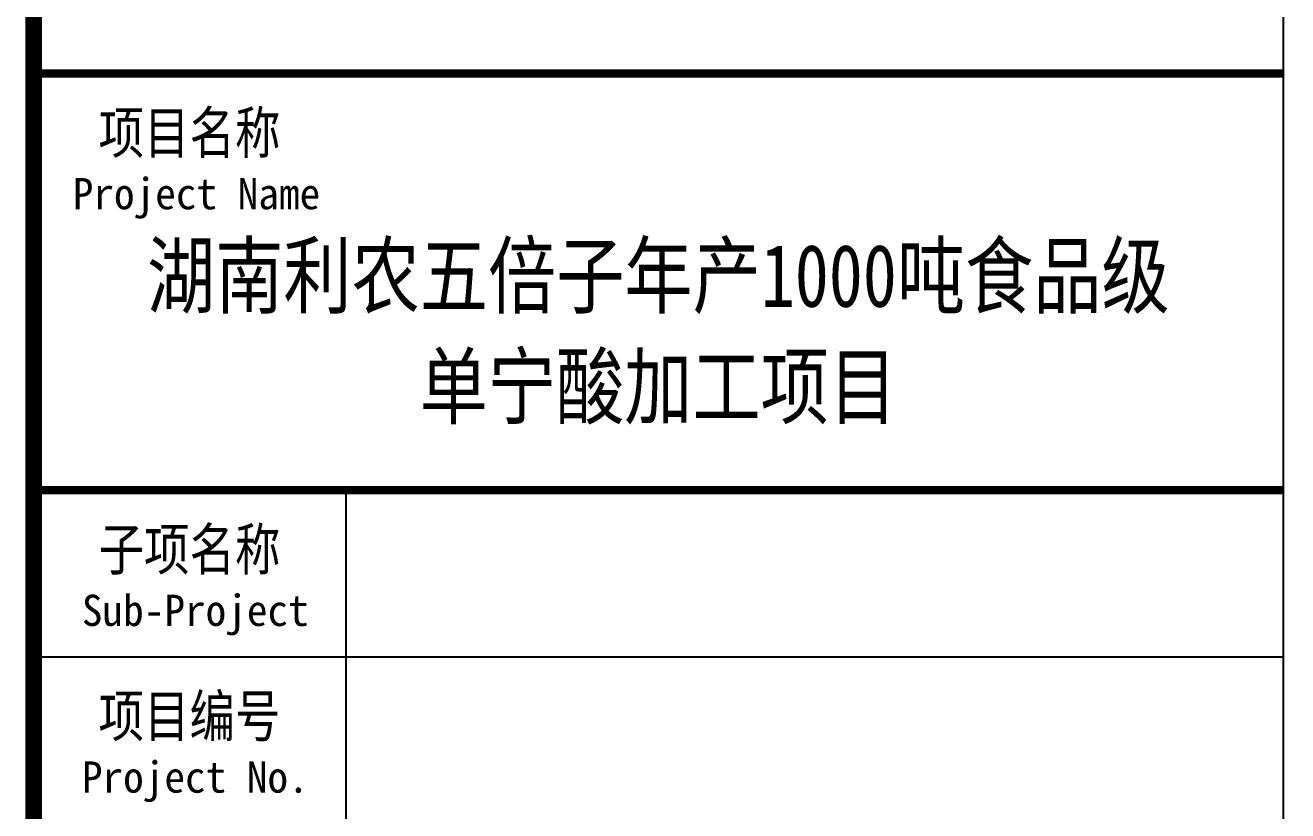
# Model space of a CAD drawing. Extents: x -809667 to 586099, y 3084146 to 3634412.
# Drawn here: x -809667 to -803607, y 3430794 to 3434564 of the extents above; entities that cross this region are included whole.
import ezdxf
from ezdxf.enums import TextEntityAlignment as Align

# ---------------------------------------------------------------- set-up
doc = ezdxf.new("R2010")
doc.units = 0
doc.header["$LTSCALE"] = 0.5
doc.layers.get('0').update_dxf_attribs({"linetype": 'CONTINUOUS'})
doc.layers.add('P-图框', color=7, linetype='CONTINUOUS')
doc.styles.add('STYLE-ARIAL', font='')
doc.styles.add('图签', font='', dxfattribs={"width": 0.66})
doc.styles.get('STYLE-ARIAL').set_extended_font_data('NSimSun')
doc.styles.get('图签').set_extended_font_data('SimSun')

# ---------------------------------------------------------------- blocks, each defined once
blk = doc.blocks.new('图签')
at = {"layer": 'P-图框'}
for p, q in [((886011.9751887447, -120556.7549742685), (886011.9751887447, -113356.7549742685)), ((884511.9751887447, -114156.7549742685), (890511.9751887447, -114156.7549742685))]:
    blk.add_line(p, q, dxfattribs=at)
at = {"layer": 'P-图框', "const_width": 80}
blk.add_lwpolyline([(884511.9751887447, -72756.75519665264), (884511.9751887447, -132756.7551966526)], dxfattribs=at)
at = {"layer": 'P-图框'}
blk.add_lwpolyline([(884511.9751887447, -100856.7549742685), (884511.9751887447, -132756.7551966526), (890511.9751887447, -132756.7551966526), (890511.9751887447, -100856.7549742685)], close=True, dxfattribs=at)
at = {"layer": 'P-图框', "linetype": 'Continuous', "const_width": 40}
for points in [[(884511.9751887447, -111356.7549742685), (890511.9751887447, -111356.7549742685)], [(884511.9751887447, -113356.7549742685), (890511.9751887447, -113356.7549742685)]]:
    blk.add_lwpolyline(points, dxfattribs=at)
at = {"layer": 'P-图框'}
for s, height, style, width, p in [('项目名称', 200, '图签', 0.8, (885260.5544141282, -111640.7177891677)), ('Project Name', 150, 'STYLE-ARIAL', 0.9700000000000001, (885293.7763633358, -111933.6684105431)), ('子项名称', 200, '图签', 0.8, (885260.5544141282, -113640.7177891677)), ('Sub-Project', 150, 'STYLE-ARIAL', 0.9700000000000001, (885288.2533130299, -113933.6684105431)), ('项目编号', 200, '图签', 0.8, (885260.5544141282, -114440.7177891677)), ('Project No.', 150, 'STYLE-ARIAL', 0.9700000000000001, (885288.2533130299, -114733.6684105431))]:
    blk.add_text(s, height=height, dxfattribs=dict(at, style=style, width=width)).set_placement(p, align=Align.MIDDLE_CENTER)
at = {"layer": 'P-图框', "color": 6, "style": '图签', "width": 0.8}
for s, p in [('湖南利农五倍子年产1000吨食品级', (887510.6278122035, -112327.0273724739)), ('单宁酸加工项目', (887510.6278122035, -112859.0077412451))]:
    blk.add_text(s, height=300, dxfattribs=at).set_placement(p, align=Align.MIDDLE_CENTER)

msp = doc.modelspace()

# ---------------------------------------------------------------- block references
msp.add_blockref('图签', (-1694139.463501051, 3545689.159442358))

doc.saveas('drawing.dxf')
